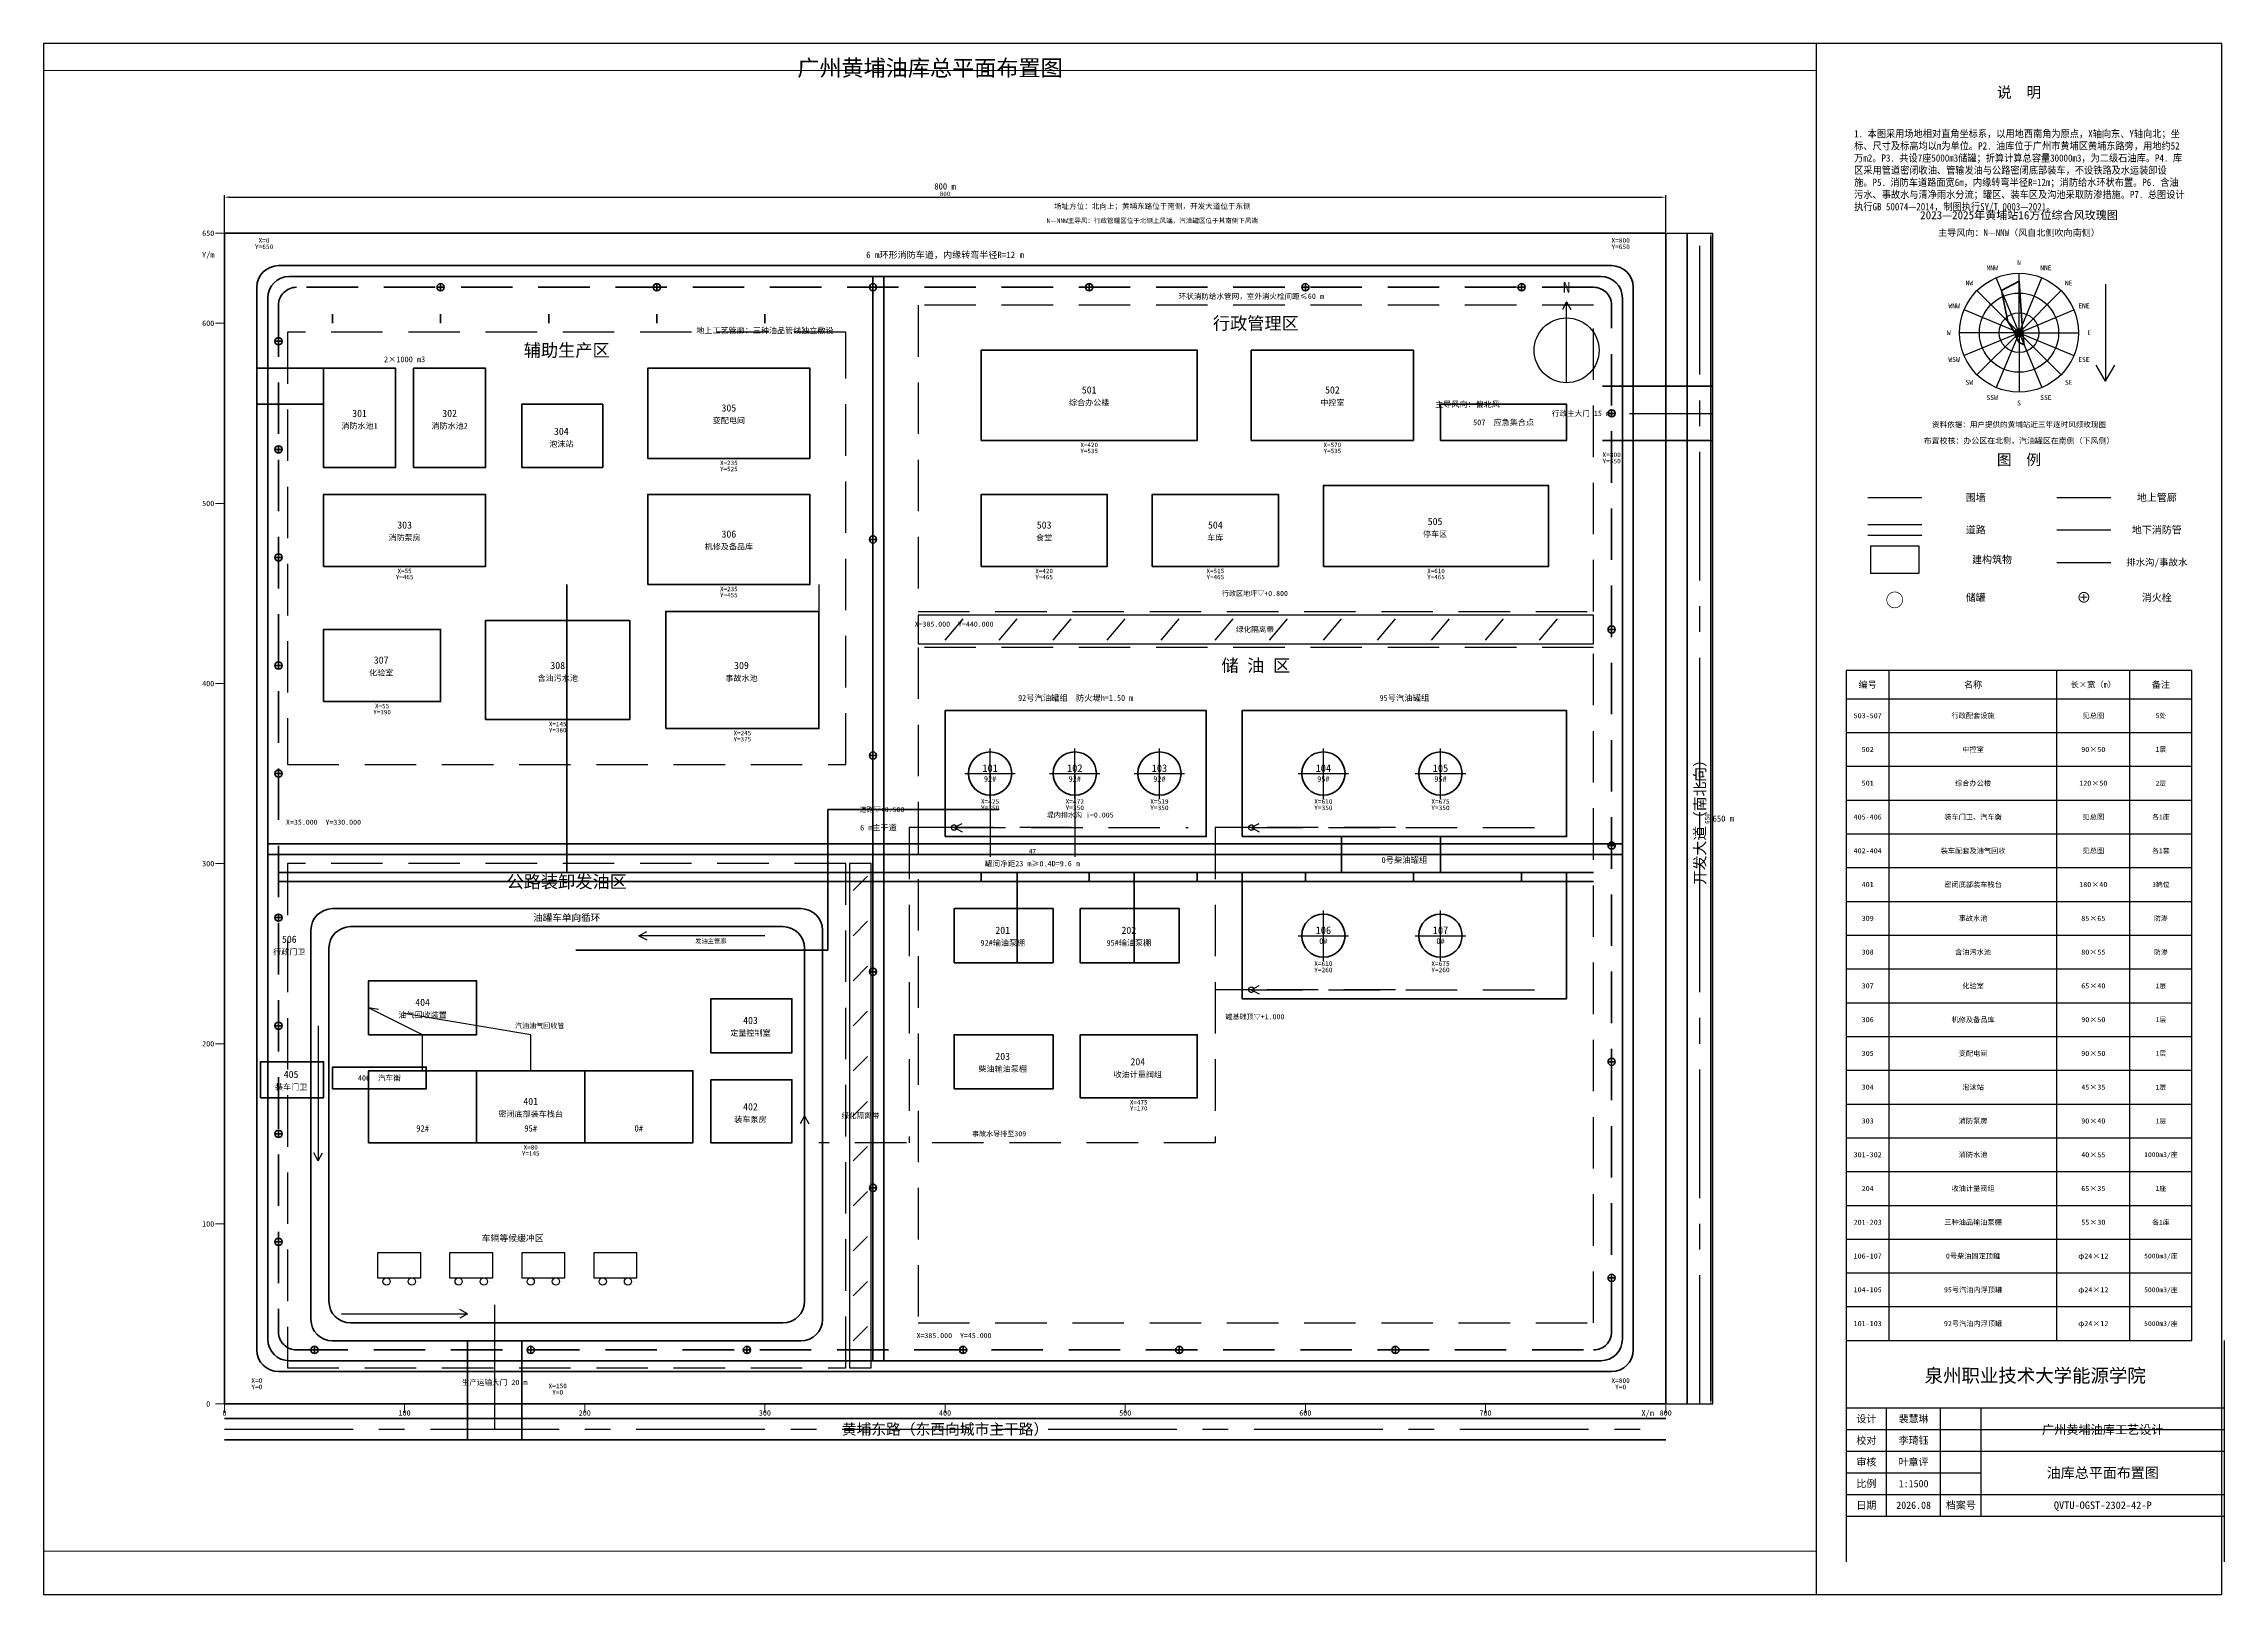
# Paper-space layout '总平面图' of a CAD drawing. Header units: millimetres. Extents: x 25 to 832, y 10 to 584.
# The model-space entities are those that its viewports show. They can reach past a viewport. Long polylines and large blocks are cut down to what shows.
import ezdxf
from ezdxf.enums import TextEntityAlignment as Align

# ---------------------------------------------------------------- set-up
doc = ezdxf.new("R2010")
doc.units = ezdxf.units.MM
doc.linetypes.add('CENTER', pattern=[50.8, 31.75, -6.35, 6.35, -6.35])
doc.linetypes.add('DASHED', pattern=[19.05, 12.7, -6.35])
for name, color, linetype, lineweight in [('01-用地红线', 7, 'Continuous', 70), ('02-围墙', 7, 'Continuous', 50), ('03-道路', 7, 'Continuous', 35), ('04-防火堤', 7, 'Continuous', 50), ('05-储罐', 7, 'Continuous', 50), ('06-建构筑物', 7, 'Continuous', 35), ('07-工艺管廊', 7, 'Continuous', 35), ('08-消防管网', 7, 'DASHED', 35), ('09-排水沟', 7, 'DASHED', 25), ('10-文字', 7, 'Continuous', 25), ('11-尺寸', 7, 'Continuous', 25), ('12-箭头', 7, 'Continuous', 25), ('12-风向图', 7, 'Continuous', 25), ('13-中心线', 7, 'CENTER', 25), ('14-分区界线', 7, 'DASHED', 25), ('15-消防设施', 7, 'Continuous', 35), ('16-绿化', 7, 'Continuous', 25), ('17-车辆', 7, 'Continuous', 25), ('18-油气管', 7, 'CENTER', 25), ('20-坐标标注', 7, 'Continuous', 18)]:
    doc.layers.add(name, color=color, linetype=linetype, lineweight=lineweight)
doc.styles.add('QVTU-宋体', font='', dxfattribs={"width": 0.9})
doc.styles.add('QVTU-黑体', font='simhei.ttf', dxfattribs={"width": 0.95})
doc.styles.get("Standard").update_dxf_attribs({"font": ''})
doc.styles.get('QVTU-宋体').set_extended_font_data('SimSun')
doc.styles.get('Standard').set_extended_font_data('SimSun')
doc.dimstyles.new('ISO-25', dxfattribs={"dimtxt": 2.5, "dimasz": 2.5, "dimexe": 1.25, "dimexo": 0.625, "dimtad": 1, "dimtxsty": 'Standard', "dimcen": 2.5, "dimadec": 0, "dimazin": 0, "dimtfac": 1, "dimtmove": 0, "dimatfit": 3, "dimfxl": 1, "dimarcsym": 0})

# ---------------------------------------------------------------- blocks, each defined once
blk = doc.blocks.new('*D1')
at = {"layer": '11-尺寸', "color": 0, "lineweight": -2, "transparency": 16777216}
for p, q in [((0, 650.6), (0, 671.2)), ((2.5, 670), (797.5, 670)), ((800, 650.6), (800, 671.2))]:
    blk.add_line(p, q, dxfattribs=at)
at = {"layer": '11-尺寸', "color": 0, "transparency": 16777216}
for points in [[(2.5, 670.4), (2.5, 669.6), (0, 670)], [(797.5, 670.4), (797.5, 669.6), (800, 670)]]:
    blk.add_solid(points, dxfattribs=at)
at = {"layer": 'Defpoints', "color": 0, "transparency": 16777216}
for p in [(800, 670), (0, 650), (800, 650)]:
    blk.add_point(p, dxfattribs=at)
at = {"layer": '11-尺寸', "color": 0, "transparency": 16777216, "insert": (400, 671.9), "char_height": 2.5, "attachment_point": 5}
blk.add_mtext('800', dxfattribs=at)
blk = doc.blocks.new('*D2')
at = {"layer": '11-尺寸', "color": 0, "lineweight": -2, "transparency": 16777216}
for p, q in [((800.6, 650), (826.2, 650)), ((825, 2.5), (825, 647.5)), ((800.6, 0), (826.2, 0))]:
    blk.add_line(p, q, dxfattribs=at)
at = {"layer": '11-尺寸', "color": 0, "transparency": 16777216}
for points in [[(824.6, 647.5), (825.4, 647.5), (825, 650)], [(824.6, 2.5), (825.4, 2.5), (825, 0)]]:
    blk.add_solid(points, dxfattribs=at)
at = {"layer": 'Defpoints', "color": 0, "transparency": 16777216}
for p in [(800, 650), (825, 650), (800, 0)]:
    blk.add_point(p, dxfattribs=at)
at = {"layer": '11-尺寸', "color": 0, "transparency": 16777216, "insert": (823.1, 325), "char_height": 2.5, "attachment_point": 5, "rotation": 90}
blk.add_mtext('650', dxfattribs=at)
blk = doc.blocks.new('*D3')
at = {"layer": '11-尺寸', "color": 0, "lineweight": -2, "transparency": 16777216}
for p, q in [((425, 349.4), (425, 303.8)), ((472, 349.4), (472, 303.8)), ((427.5, 305), (469.5, 305))]:
    blk.add_line(p, q, dxfattribs=at)
at = {"layer": '11-尺寸', "color": 0, "transparency": 16777216}
for points in [[(427.5, 305.4), (427.5, 304.6), (425, 305)], [(469.5, 305.4), (469.5, 304.6), (472, 305)]]:
    blk.add_solid(points, dxfattribs=at)
at = {"layer": 'Defpoints', "color": 0, "transparency": 16777216}
for p in [(425, 350), (472, 350), (472, 305)]:
    blk.add_point(p, dxfattribs=at)
at = {"layer": '11-尺寸', "color": 0, "transparency": 16777216, "insert": (448.5, 306.9), "char_height": 2.5, "attachment_point": 5}
blk.add_mtext('47', dxfattribs=at)

msp = doc.modelspace()

# ---------------------------------------------------------------- linework, layer by layer
at = {"layer": '01-用地红线'}
msp.add_lwpolyline([(0, 0), (800, 0), (800, 650), (0, 650)], close=True, dxfattribs=at)
at = {"layer": '02-围墙'}
for p, q in [((800, 650), (0, 650)), ((0, 650), (0, 565)), ((800, 0), (800, 650)), ((0, 550), (0, 495)), ((0, 475), (0, 0)), ((0, 0), (800, 0))]:
    msp.add_line(p, q, dxfattribs=at)
at = {"layer": '03-道路'}
for p, q in [((812, 0), (812, 650)), ((826, 0), (826, 650)), ((360, 24), (360, 626)), ((366, 24), (366, 626)), ((765, 565), (826, 565)), ((765, 535), (826, 535)), ((24, 311), (776, 311)), ((24, 305), (776, 305)), ((135, -20), (135, 35)), ((165, -20), (165, 35)), ((0, -8), (800, -8)), ((0, -20), (800, -20))]:
    msp.add_line(p, q, dxfattribs=at)
for points in [[(18, 30, 0.41421356), (30, 18), (770, 18, 0.41421356), (782, 30), (782, 620, 0.41421356), (770, 632), (30, 632, 0.41421356), (18, 620)], [(24, 36, 0.41421356), (36, 24), (764, 24, 0.41421356), (776, 36), (776, 614, 0.41421356), (764, 626), (36, 626, 0.41421356), (24, 614)], [(48, 47, 0.41421356), (60, 35), (320, 35, 0.41421356), (332, 47), (332, 263, 0.41421356), (320, 275), (60, 275, 0.41421356), (48, 263)], [(58, 57, 0.41421356), (70, 45), (310, 45, 0.41421356), (322, 57), (322, 253, 0.41421356), (310, 265), (70, 265, 0.41421356), (58, 253)]]:
    msp.add_lwpolyline(points, format="xyb", close=True, dxfattribs=at)
at = {"layer": '04-防火堤'}
for points in [[(400, 315), (545, 315), (545, 385), (400, 385)], [(565, 315), (745, 315), (745, 385), (565, 385)], [(565, 225), (745, 225), (745, 295), (565, 295)]]:
    msp.add_lwpolyline(points, close=True, dxfattribs=at)
at = {"layer": '05-储罐'}
for centre in [(425, 350), (472, 350), (519, 350), (610, 350), (675, 350), (610, 260), (675, 260)]:
    msp.add_circle(centre, 12, dxfattribs=at)
at = {"layer": '06-建构筑物'}
for p, q in [((140, 145), (140, 185)), ((200, 145), (200, 185))]:
    msp.add_line(p, q, dxfattribs=at)
for points in [[(420, 535), (540, 535), (540, 585), (420, 585)], [(570, 535), (660, 535), (660, 585), (570, 585)], [(18, 555), (55, 555), (55, 575), (18, 575)], [(55, 520), (95, 520), (95, 575), (55, 575)], [(105, 520), (145, 520), (145, 575), (105, 575)], [(235, 525), (325, 525), (325, 575), (235, 575)], [(165, 520), (210, 520), (210, 555), (165, 555)], [(675, 535), (745, 535), (745, 555), (675, 555)], [(610, 465), (735, 465), (735, 510), (610, 510)], [(55, 465), (145, 465), (145, 505), (55, 505)], [(235, 455), (325, 455), (325, 505), (235, 505)], [(420, 465), (490, 465), (490, 505), (420, 505)], [(515, 465), (585, 465), (585, 505), (515, 505)], [(245, 375), (330, 375), (330, 440), (245, 440)], [(55, 390), (120, 390), (120, 430), (55, 430)], [(145, 380), (225, 380), (225, 435), (145, 435)], [(405, 245), (460, 245), (460, 275), (405, 275)], [(475, 245), (530, 245), (530, 275), (475, 275)], [(80, 205), (140, 205), (140, 235), (80, 235)], [(270, 195), (315, 195), (315, 225), (270, 225)], [(405, 175), (460, 175), (460, 205), (405, 205)], [(475, 170), (540, 170), (540, 205), (475, 205)], [(20, 170), (55, 170), (55, 190), (20, 190)], [(60, 175), (112, 175), (112, 187), (60, 187)], [(80, 145), (260, 145), (260, 185), (80, 185)], [(270, 145), (315, 145), (315, 180), (270, 180)]]:
    msp.add_lwpolyline(points, close=True, dxfattribs=at)
at = {"layer": '07-工艺管廊'}
for p, q in [((60, 600), (60, 605)), ((120, 600), (120, 605)), ((180, 600), (180, 605)), ((240, 600), (240, 605)), ((300, 600), (300, 605)), ((190, 295), (190, 455)), ((335, 252), (335, 330)), ((335, 330), (430, 330)), ((620, 295), (620, 315)), ((675, 295), (675, 315)), ((30, 295), (760, 295)), ((420, 290), (420, 295)), ((440, 295), (440, 245)), ((480, 290), (480, 295)), ((505, 295), (505, 245)), ((540, 290), (540, 295)), ((600, 290), (600, 295)), ((660, 290), (660, 295)), ((720, 290), (720, 295)), ((30, 290), (760, 290)), ((195, 252), (335, 252))]:
    msp.add_line(p, q, dxfattribs=at)
at = {"layer": '08-消防管网'}
for p, q in [((360, 40), (360, 610)), ((40, 305), (760, 305))]:
    msp.add_line(p, q, dxfattribs=at)
msp.add_lwpolyline([(30, 40, 0.41421356), (40, 30), (760, 30, 0.41421356), (770, 40), (770, 610, 0.41421356), (760, 620), (40, 620, 0.41421356), (30, 610)], format="xyb", close=True, dxfattribs=at)
at = {"layer": '09-排水沟'}
for p, q in [((330, 455), (330, 405)), ((405, 320), (380, 320)), ((380, 320), (380, 145)), ((405, 320), (409.408, 322.36)), ((405, 320), (535, 320)), ((470, 320), (405, 320)), ((405, 320), (409.408, 317.64)), ((570, 320), (550, 320)), ((550, 320), (550, 145)), ((570, 320), (574.408, 322.36)), ((570, 320), (735, 320)), ((650, 320), (570, 320)), ((570, 320), (574.408, 317.64)), ((570, 230), (550, 230)), ((570, 230), (574.408, 232.36)), ((570, 230), (735, 230)), ((650, 230), (570, 230)), ((570, 230), (574.408, 227.64)), ((550, 145), (330, 145))]:
    msp.add_line(p, q, dxfattribs=at)
for centre in [(405, 320), (570, 320), (570, 230)]:
    msp.add_circle(centre, 1.5, dxfattribs=at)
at = {"layer": '12-箭头'}
for p, q in [((745, 612), (742.64, 607.592)), ((745, 567), (745, 612)), ((745, 612), (747.36, 607.592)), ((230, 260), (234.408, 262.36)), ((300, 260), (230, 260)), ((230, 260), (234.408, 257.64)), ((52, 210), (52, 135)), ((322, 160), (319.64, 155.592)), ((322, 90), (322, 160)), ((322, 160), (324.36, 155.592)), ((52, 135), (49.64, 139.408)), ((52, 135), (54.36, 139.408)), ((65, 50), (135, 50)), ((135, 50), (130.592, 52.36)), ((135, 50), (130.592, 47.64))]:
    msp.add_line(p, q, dxfattribs=at)
msp.add_circle((745, 585), 18, dxfattribs=at)
at = {"layer": '13-中心线'}
for p, q in [((819, 0), (819, 650)), ((780, 550), (826, 550)), ((425, 336), (425, 364)), ((472, 336), (472, 364)), ((519, 336), (519, 364)), ((610, 336), (610, 364)), ((675, 336), (675, 364)), ((411, 350), (439, 350)), ((458, 350), (486, 350)), ((505, 350), (533, 350)), ((596, 350), (624, 350)), ((661, 350), (689, 350)), ((610, 246), (610, 274)), ((675, 246), (675, 274)), ((596, 260), (624, 260)), ((661, 260), (689, 260)), ((150, -14), (150, 55)), ((0, -14), (800, -14))]:
    msp.add_line(p, q, dxfattribs=at)
at = {"layer": '14-分区界线'}
for points in [[(385, 440), (760, 440), (760, 610), (385, 610)], [(35, 355), (345, 355), (345, 595), (35, 595)], [(385, 45), (760, 45), (760, 420), (385, 420)], [(35, 20), (345, 20), (345, 300), (35, 300)]]:
    msp.add_lwpolyline(points, close=True, dxfattribs=at)
at = {"layer": '15-消防设施'}
for p, q in [((118, 620), (122, 620)), ((120, 618), (120, 622)), ((238, 620), (242, 620)), ((240, 618), (240, 622)), ((358, 620), (362, 620)), ((360, 618), (360, 622)), ((478, 620), (482, 620)), ((480, 618), (480, 622)), ((598, 620), (602, 620)), ((600, 618), (600, 622)), ((718, 620), (722, 620)), ((720, 618), (720, 622)), ((28, 590), (32, 590)), ((30, 588), (30, 592)), ((768, 550), (772, 550)), ((770, 548), (770, 552)), ((28, 530), (32, 530)), ((30, 528), (30, 532)), ((358, 480), (362, 480)), ((360, 478), (360, 482)), ((28, 470), (32, 470)), ((30, 468), (30, 472)), ((768, 430), (772, 430)), ((770, 428), (770, 432)), ((30, 408), (30, 412)), ((28, 410), (32, 410)), ((30, 348), (30, 352)), ((358, 360), (362, 360)), ((360, 358), (360, 362)), ((28, 350), (32, 350)), ((768, 310), (772, 310)), ((770, 308), (770, 312)), ((28, 270), (32, 270)), ((30, 268), (30, 272)), ((358, 240), (362, 240)), ((360, 238), (360, 242)), ((28, 210), (32, 210)), ((30, 208), (30, 212)), ((768, 190), (772, 190)), ((770, 188), (770, 192)), ((28, 150), (32, 150)), ((30, 148), (30, 152)), ((360, 118), (360, 122)), ((358, 120), (362, 120)), ((28, 90), (32, 90)), ((30, 88), (30, 92)), ((768, 70), (772, 70)), ((770, 68), (770, 72)), ((48, 30), (52, 30)), ((50, 28), (50, 32)), ((168, 30), (172, 30)), ((170, 28), (170, 32)), ((288, 30), (292, 30)), ((290, 28), (290, 32)), ((408, 30), (412, 30)), ((410, 28), (410, 32)), ((528, 30), (532, 30)), ((530, 28), (530, 32)), ((648, 30), (652, 30)), ((650, 28), (650, 32))]:
    msp.add_line(p, q, dxfattribs=at)
for centre in [(120, 620), (240, 620), (360, 620), (480, 620), (600, 620), (720, 620), (30, 590), (770, 550), (30, 530), (360, 480), (30, 470), (770, 430), (30, 410), (30, 350), (360, 360), (770, 310), (30, 270), (360, 240), (30, 210), (770, 190), (30, 150), (360, 120), (30, 90), (770, 70), (50, 30), (170, 30), (290, 30), (410, 30), (530, 30), (650, 30)]:
    msp.add_circle(centre, 2, dxfattribs=at)
at = {"layer": '16-绿化'}
for p, q in [((400, 424), (410, 436)), ((430, 424), (440, 436)), ((460, 424), (470, 436)), ((490, 424), (500, 436)), ((520, 424), (530, 436)), ((550, 424), (560, 436)), ((580, 424), (590, 436)), ((610, 424), (620, 436)), ((640, 424), (650, 436)), ((670, 424), (680, 436)), ((700, 424), (710, 436)), ((730, 424), (740, 436)), ((349, 285), (357, 293)), ((349, 260), (357, 268)), ((349, 235), (357, 243)), ((349, 210), (357, 218)), ((349, 185), (357, 193)), ((349, 160), (357, 168)), ((349, 135), (357, 143)), ((349, 110), (357, 118)), ((349, 85), (357, 93)), ((349, 60), (357, 68)), ((349, 35), (357, 43))]:
    msp.add_line(p, q, dxfattribs=at)
for points in [[(385, 422), (760, 422), (760, 438), (385, 438)], [(347, 20), (359, 20), (359, 300), (347, 300)]]:
    msp.add_lwpolyline(points, close=True, dxfattribs=at)
at = {"layer": '17-车辆'}
for points in [[(85, 70), (109, 70), (109, 84), (85, 84)], [(125, 70), (149, 70), (149, 84), (125, 84)], [(165, 70), (189, 70), (189, 84), (165, 84)], [(205, 70), (229, 70), (229, 84), (205, 84)]]:
    msp.add_lwpolyline(points, close=True, dxfattribs=at)
for centre in [(90, 68), (104, 68), (130, 68), (144, 68), (170, 68), (184, 68), (210, 68), (224, 68)]:
    msp.add_circle(centre, 2, dxfattribs=at)
at = {"layer": '18-油气管'}
for p, q in [((110, 205), (80, 220)), ((170, 205), (80, 220)), ((110, 185), (110, 205)), ((170, 185), (170, 205))]:
    msp.add_line(p, q, dxfattribs=at)
at = {"layer": '20-坐标标注'}
for p, q in [((0, 650), (-5, 650)), ((0, 600), (-5, 600)), ((0, 500), (-5, 500)), ((0, 400), (-5, 400)), ((0, 300), (-5, 300)), ((0, 200), (-5, 200)), ((0, 100), (-5, 100)), ((0, 0), (-5, 0)), ((0, 0), (0, -5)), ((100, 0), (100, -5)), ((200, 0), (200, -5)), ((300, 0), (300, -5)), ((400, 0), (400, -5)), ((500, 0), (500, -5)), ((600, 0), (600, -5)), ((700, 0), (700, -5)), ((800, 0), (800, -5))]:
    msp.add_line(p, q, dxfattribs=at)

# ---------------------------------------------------------------- texts
at = {"layer": '10-文字'}
for s, height, style, p in [('800 m', 3.5, 'QVTU-宋体', (400, 676)), ('场址方位：北向上；黄埔东路位于南侧，开发大道位于东侧', 3, 'QVTU-宋体', (515, 665)), ('N—NNW主导风：行政管理区位于北侧上风端，汽油罐区位于其南侧下风端', 2.6, 'QVTU-宋体', (515, 657)), ('6 m环形消防车道，内缘转弯半径R=12 m', 3.6, 'QVTU-宋体', (400, 638)), ('N', 6, 'QVTU-宋体', (745, 620)), ('环状消防给水管网，室外消火栓间距≤60 m', 3, 'QVTU-宋体', (570, 615)), ('地上工艺管廊：三种油品管线独立敷设', 3.2, 'QVTU-宋体', (300, 596)), ('行政管理区', 7, 'QVTU-黑体', (572.5, 600)), ('2×1000 m3', 3.2, 'QVTU-宋体', (100, 580)), ('辅助生产区', 7, 'QVTU-黑体', (190, 585)), ('综合办公楼', 3.2, 'QVTU-宋体', (480, 556)), ('501', 4, 'QVTU-宋体', (480, 563)), ('中控室', 3.2, 'QVTU-宋体', (615, 556)), ('502', 4, 'QVTU-宋体', (615, 563)), ('主导风向：偏北风', 3.2, 'QVTU-宋体', (690, 555)), ('消防水池1', 3.2, 'QVTU-宋体', (75, 543)), ('301', 4, 'QVTU-宋体', (75, 550)), ('消防水池2', 3.2, 'QVTU-宋体', (125, 543)), ('302', 4, 'QVTU-宋体', (125, 550)), ('变配电间', 3.2, 'QVTU-宋体', (280, 546)), ('305', 4, 'QVTU-宋体', (280, 553)), ('507  应急集合点', 3.2, 'QVTU-宋体', (710, 545)), ('行政主大门 15 m', 3, 'QVTU-宋体', (753, 550)), ('泡沫站', 3.2, 'QVTU-宋体', (187, 533)), ('304', 4, 'QVTU-宋体', (187, 540)), ('303', 4, 'QVTU-宋体', (100, 488)), ('306', 4, 'QVTU-宋体', (280, 483)), ('503', 4, 'QVTU-宋体', (455, 488)), ('504', 4, 'QVTU-宋体', (550, 488)), ('停车区', 3.2, 'QVTU-黑体', (672, 483)), ('505', 4, 'QVTU-宋体', (672, 490)), ('消防泵房', 3.2, 'QVTU-宋体', (100, 481)), ('机修及备品库', 3.2, 'QVTU-宋体', (280, 476)), ('食堂', 3.2, 'QVTU-宋体', (455, 481)), ('车库', 3.2, 'QVTU-宋体', (550, 481)), ('行政区地坪▽+0.800', 2.8, 'QVTU-宋体', (572, 450)), ('X=385.000  Y=440.000', 2.8, 'QVTU-宋体', (405, 433)), ('绿化隔离带', 3, 'QVTU-宋体', (572, 430)), ('307', 4, 'QVTU-宋体', (87, 413)), ('308', 4, 'QVTU-宋体', (185, 410)), ('309', 4, 'QVTU-宋体', (287, 410)), ('储 油 区', 7, 'QVTU-黑体', (572.5, 410)), ('化验室', 3.2, 'QVTU-宋体', (87, 406)), ('含油污水池', 3.2, 'QVTU-宋体', (185, 403)), ('事故水池', 3.2, 'QVTU-宋体', (287, 403)), ('92号汽油罐组  防火堤h=1.50 m', 3.3, 'QVTU-宋体', (472.5, 392)), ('95号汽油罐组', 3.3, 'QVTU-宋体', (655, 392)), ('101', 4.2, 'QVTU-宋体', (425, 353)), ('102', 4.2, 'QVTU-宋体', (472, 353)), ('103', 4.2, 'QVTU-宋体', (519, 353)), ('104', 4.2, 'QVTU-宋体', (610, 353)), ('105', 4.2, 'QVTU-宋体', (675, 353)), ('92#', 3.2, 'QVTU-宋体', (425, 347)), ('92#', 3.2, 'QVTU-宋体', (472, 347)), ('92#', 3.2, 'QVTU-宋体', (519, 347)), ('95#', 3.2, 'QVTU-宋体', (610, 347)), ('95#', 3.2, 'QVTU-宋体', (675, 347)), ('道路▽+0.500', 2.8, 'QVTU-宋体', (365, 330)), ('堤内排水沟 i=0.005', 2.8, 'QVTU-宋体', (475, 327)), ('X=35.000  Y=330.000', 2.8, 'QVTU-宋体', (55, 323)), ('6 m主干道', 3.2, 'QVTU-宋体', (363, 320)), ('650 m', 3.5, 'QVTU-宋体', (832, 325)), ('0号柴油罐组', 3.3, 'QVTU-宋体', (655, 302)), ('公路装卸发油区', 7, 'QVTU-黑体', (190, 290)), ('罐间净距23 m≥0.4D=9.6 m', 3, 'QVTU-宋体', (448.5, 300)), ('油罐车单向循环', 3.8, 'QVTU-宋体', (190, 270)), ('506', 4, 'QVTU-宋体', (36, 258)), ('发油主管廊', 2.5, 'QVTU-宋体', (270, 257)), ('92#输油泵棚', 3.2, 'QVTU-宋体', (432, 256)), ('201', 4, 'QVTU-宋体', (432, 263)), ('95#输油泵棚', 3.2, 'QVTU-宋体', (502, 256)), ('202', 4, 'QVTU-宋体', (502, 263)), ('106', 4.2, 'QVTU-宋体', (610, 263)), ('0#', 3.2, 'QVTU-宋体', (610, 257)), ('107', 4.2, 'QVTU-宋体', (675, 263)), ('0#', 3.2, 'QVTU-宋体', (675, 257)), ('行政门卫', 3.2, 'QVTU-宋体', (36, 251)), ('油气回收装置', 3.2, 'QVTU-宋体', (110, 216)), ('404', 4, 'QVTU-宋体', (110, 223)), ('汽油油气回收管', 2.8, 'QVTU-宋体', (175, 210)), ('定量控制室', 3.2, 'QVTU-宋体', (292, 206)), ('403', 4, 'QVTU-宋体', (292, 213)), ('罐基础顶▽+1.000', 2.8, 'QVTU-宋体', (572, 215)), ('203', 4, 'QVTU-宋体', (432, 193)), ('405', 4, 'QVTU-宋体', (37, 183)), ('406  汽车衡', 3, 'QVTU-宋体', (86, 181)), ('柴油输油泵棚', 3.2, 'QVTU-宋体', (432, 186)), ('收油计量阀组', 3.2, 'QVTU-宋体', (507, 183)), ('204', 4, 'QVTU-宋体', (507, 190)), ('装车门卫', 3.2, 'QVTU-宋体', (37, 176)), ('401', 4, 'QVTU-宋体', (170, 168)), ('密闭底部装车栈台', 3.2, 'QVTU-宋体', (170, 161)), ('装车泵房', 3.2, 'QVTU-宋体', (292, 158)), ('402', 4, 'QVTU-宋体', (292, 165)), ('绿化隔离带', 3, 'QVTU-宋体', (353, 160)), ('92#', 3.5, 'QVTU-宋体', (110, 153)), ('95#', 3.5, 'QVTU-宋体', (170, 153)), ('0#', 3.5, 'QVTU-宋体', (230, 153)), ('事故水导排至309', 2.8, 'QVTU-宋体', (430, 150)), ('车辆等候缓冲区', 3.5, 'QVTU-黑体', (160, 92)), ('X=385.000  Y=45.000', 2.8, 'QVTU-宋体', (405, 38)), ('生产运输大门 20 m', 3, 'QVTU-宋体', (150, 12)), ('黄埔东路（东西向城市主干路）', 6, 'QVTU-宋体', (400, -14))]:
    msp.add_text(s, height=height, dxfattribs=dict(at, style=style)).set_placement(p, align=Align.MIDDLE_CENTER)
at = {"layer": '10-文字', "style": 'QVTU-宋体'}
msp.add_text('开发大道（南北向）', height=6, rotation=90, dxfattribs=at).set_placement((819, 325), align=Align.MIDDLE_CENTER)
at = {"layer": '20-坐标标注', "style": 'QVTU-宋体'}
for s, height, p in [('650', 3, (-9, 650)), ('Y=650', 2.6, (22, 642.49)), ('X=0', 2.6, (22, 646)), ('Y=650', 2.6, (775, 642.49)), ('X=800', 2.6, (775, 646)), ('Y/m', 3.2, (-9, 638)), ('600', 3, (-9, 600)), ('X=420', 2.5, (480, 532.5)), ('X=570', 2.5, (615, 532.5)), ('X=235', 2.5, (280, 522.5)), ('Y=535', 2.5, (480, 529.125)), ('Y=535', 2.5, (615, 529.125)), ('Y=550', 2.6, (770, 523.49)), ('X=800', 2.6, (770, 527)), ('Y=525', 2.5, (280, 519.125)), ('500', 3, (-9, 500)), ('Y=465', 2.5, (100, 459.125)), ('X=55', 2.5, (100, 462.5)), ('Y=465', 2.5, (455, 459.125)), ('X=420', 2.5, (455, 462.5)), ('Y=465', 2.5, (550, 459.125)), ('X=515', 2.5, (550, 462.5)), ('Y=465', 2.5, (672.5, 459.125)), ('X=610', 2.5, (672.5, 462.5)), ('Y=455', 2.5, (280, 449.125)), ('X=235', 2.5, (280, 452.5)), ('400', 3, (-9, 400)), ('X=55', 2.5, (87.5, 387.5)), ('Y=390', 2.5, (87.5, 384.125)), ('Y=380', 2.5, (185, 374.125)), ('X=145', 2.5, (185, 377.5)), ('Y=375', 2.5, (287.5, 369.125)), ('X=245', 2.5, (287.5, 372.5)), ('Y=350', 2.6, (425, 330.99)), ('X=425', 2.6, (425, 334.5)), ('Y=350', 2.6, (472, 330.99)), ('X=472', 2.6, (472, 334.5)), ('Y=350', 2.6, (519, 330.99)), ('X=519', 2.6, (519, 334.5)), ('Y=350', 2.6, (610, 330.99)), ('X=610', 2.6, (610, 334.5)), ('Y=350', 2.6, (675, 330.99)), ('X=675', 2.6, (675, 334.5)), ('300', 3, (-9, 300)), ('Y=260', 2.6, (610, 240.99)), ('X=610', 2.6, (610, 244.5)), ('Y=260', 2.6, (675, 240.99)), ('X=675', 2.6, (675, 244.5)), ('200', 3, (-9, 200)), ('Y=170', 2.5, (507.5, 164.125)), ('X=475', 2.5, (507.5, 167.5)), ('Y=145', 2.5, (170, 139.125)), ('X=80', 2.5, (170, 142.5)), ('100', 3, (-9, 100)), ('X=0', 2.6, (18, 13)), ('X=800', 2.6, (775, 13)), ('0', 3, (-9, 0)), ('Y=0', 2.6, (18, 9.49)), ('X=150', 2.6, (185, 10)), ('Y=0', 2.6, (185, 6.49)), ('Y=0', 2.6, (775, 9.49)), ('0', 3, (0, -5)), ('100', 3, (100, -5)), ('200', 3, (200, -5)), ('300', 3, (300, -5)), ('400', 3, (400, -5)), ('500', 3, (500, -5)), ('600', 3, (600, -5)), ('700', 3, (700, -5)), ('X/m', 3.2, (790, -5)), ('800', 3, (800, -5))]:
    msp.add_text(s, height=height, dxfattribs=at).set_placement(p, align=Align.MIDDLE_CENTER)

# ---------------------------------------------------------------- dimensions: what is measured, and where the dimension line sits
at = {"layer": '11-尺寸'}
for p1, p2, distance, picture, middle in [((0, 650), (800, 650), 20, '*D1', (400, 671.875)), ((800, 0), (800, 650), -25, '*D2', (823.125, 325)), ((425, 350), (472, 350), -45, '*D3', (448.5, 306.875))]:
    dim = msp.add_aligned_dim(p1=p1, p2=p2, distance=distance, dimstyle='ISO-25', dxfattribs=at)
    dim.commit()
    dim.dimension.update_dxf_attribs({"geometry": picture, "text_midpoint": middle})

psp = doc.layouts.new('总平面图')

# ---------------------------------------------------------------- linework, layer by layer
at = {"layer": '10-文字'}
for p, q in [((831, 584), (25, 584)), ((25, 584), (25, 10)), ((681, 10), (681, 584)), ((831, 10), (831, 584)), ((700, 416), (720, 416)), ((770, 416), (790, 416)), ((700, 406), (720, 406)), ((770, 404), (790, 404)), ((700, 402), (720, 402)), ((770, 392), (790, 392)), ((820, 352), (692, 352)), ((692, 352), (692, 104)), ((708, 104), (708, 352)), ((770, 104), (770, 352)), ((797, 104), (797, 352)), ((820, 104), (820, 352)), ((692, 329), (820, 329)), ((692, 316.5), (820, 316.5)), ((692, 304), (820, 304)), ((692, 291.5), (820, 291.5)), ((692, 279), (820, 279)), ((692, 266.5), (820, 266.5)), ((692, 254), (820, 254)), ((692, 241.5), (820, 241.5)), ((692, 229), (820, 229)), ((692, 216.5), (820, 216.5)), ((692, 204), (820, 204)), ((692, 191.5), (820, 191.5)), ((692, 179), (820, 179)), ((692, 166.5), (820, 166.5)), ((692, 154), (820, 154)), ((692, 141.5), (820, 141.5)), ((692, 129), (820, 129)), ((692, 116.5), (820, 116.5)), ((692, 104), (820, 104)), ((692, 104), (692, 22)), ((832, 22), (832, 104)), ((692, 79), (832, 79)), ((707, 39), (707, 79)), ((727, 39), (727, 79)), ((742, 39), (742, 79)), ((692, 71), (832, 71)), ((692, 63), (832, 63)), ((692, 55), (742, 55)), ((692, 47), (832, 47)), ((692, 39), (832, 39)), ((25, 10), (831, 10))]:
    psp.add_line(p, q, dxfattribs=at)
at = {"layer": '10-文字', "lineweight": 25}
psp.add_line((692, 341.5), (820, 341.5), dxfattribs=at)
at = {"layer": '10-文字'}
psp.add_lwpolyline([(701, 388), (719, 388), (719, 398), (701, 398)], close=True, dxfattribs=at)
at = {"layer": '12-风向图'}
for p, q in [((756, 477), (740.44, 492.56)), ((756, 477), (747.58, 497.33)), ((756, 477), (756, 499)), ((756, 477), (764.42, 497.33)), ((756, 477), (771.56, 492.56)), ((788, 495), (788, 459)), ((756, 477), (735.67, 485.42)), ((756, 477), (776.33, 485.42)), ((756, 477), (734, 477)), ((756, 477), (735.67, 468.58)), ((756, 477), (740.44, 461.44)), ((756, 477), (747.58, 456.67)), ((756, 477), (778, 477)), ((756, 477), (776.33, 468.58)), ((756, 477), (771.56, 461.44)), ((756, 477), (764.42, 456.67)), ((756, 477), (756, 455)), ((788, 459), (784.5, 465)), ((788, 459), (791.5, 465))]:
    psp.add_line(p, q, dxfattribs=at)
at = {"layer": '12-风向图', "lineweight": 50}
for p, q in [((749.55, 492.58), (756, 496.07)), ((751.85, 481.15), (749.55, 492.58)), ((756, 496.07), (757.12, 479.71)), ((753.97, 477.84), (751.85, 481.15)), ((754.53, 477), (753.97, 477.84)), ((754.64, 476.44), (754.53, 477)), ((754.7, 475.7), (754.64, 476.44)), ((757.12, 479.71), (757.3, 478.3)), ((757.3, 478.3), (757.36, 477.56)), ((757.36, 477.56), (757.47, 477)), ((757.47, 477), (757.36, 476.44)), ((757.36, 476.44), (757.56, 475.44)), ((755.16, 474.97), (754.7, 475.7)), ((756, 473.33), (755.16, 474.97)), ((757.88, 472.46), (756, 473.33)), ((757.56, 475.44), (757.88, 472.46))]:
    psp.add_line(p, q, dxfattribs=at)
at = {"layer": '12-风向图'}
for radius in [22, 14.67, 7.33, 1.5]:
    psp.add_circle((756, 477), radius, dxfattribs=at)

# ---------------------------------------------------------------- texts
at = {"layer": '10-文字'}
for s, height, style, p in [('广州黄埔油库总平面布置图', 6, 'QVTU-黑体', (353, 575)), ('说  明', 4, 'QVTU-黑体', (756, 566)), ('图  例', 4, 'QVTU-黑体', (756, 430)), ('围墙', 2.7, 'QVTU-宋体', (740, 416)), ('地上管廊', 2.7, 'QVTU-宋体', (807, 416)), ('道路', 2.7, 'QVTU-宋体', (740, 404)), ('地下消防管', 2.7, 'QVTU-宋体', (807, 404)), ('建构筑物', 2.7, 'QVTU-宋体', (746, 393)), ('排水沟/事故水', 2.5, 'QVTU-宋体', (807, 392)), ('○', 5, 'QVTU-宋体', (710, 378)), ('储罐', 2.7, 'QVTU-宋体', (740, 379)), ('⊕', 4, 'QVTU-宋体', (780, 379)), ('消火栓', 2.7, 'QVTU-宋体', (807, 379)), ('编号', 2.4, 'QVTU-黑体', (700, 346.75)), ('名称', 2.4, 'QVTU-黑体', (739, 346.75)), ('长×宽（m）', 2.2, 'QVTU-黑体', (783.5, 346.75)), ('备注', 2.4, 'QVTU-黑体', (808.5, 346.75)), ('503-507', 1.9, 'QVTU-宋体', (700, 335.25)), ('行政配套设施', 1.9, 'QVTU-宋体', (739, 335.25)), ('见总图', 1.9, 'QVTU-宋体', (783.5, 335.25)), ('5处', 1.8, 'QVTU-宋体', (808.5, 335.25)), ('502', 1.9, 'QVTU-宋体', (700, 322.75)), ('中控室', 1.9, 'QVTU-宋体', (739, 322.75)), ('90×50', 1.9, 'QVTU-宋体', (783.5, 322.75)), ('1层', 1.8, 'QVTU-宋体', (808.5, 322.75)), ('501', 1.9, 'QVTU-宋体', (700, 310.25)), ('综合办公楼', 1.9, 'QVTU-宋体', (739, 310.25)), ('120×50', 1.9, 'QVTU-宋体', (783.5, 310.25)), ('2层', 1.8, 'QVTU-宋体', (808.5, 310.25)), ('405-406', 1.9, 'QVTU-宋体', (700, 297.75)), ('装车门卫、汽车衡', 1.9, 'QVTU-宋体', (739, 297.75)), ('见总图', 1.9, 'QVTU-宋体', (783.5, 297.75)), ('各1座', 1.8, 'QVTU-宋体', (808.5, 297.75)), ('402-404', 1.9, 'QVTU-宋体', (700, 285.25)), ('装车配套及油气回收', 1.9, 'QVTU-宋体', (739, 285.25)), ('见总图', 1.9, 'QVTU-宋体', (783.5, 285.25)), ('各1套', 1.8, 'QVTU-宋体', (808.5, 285.25)), ('401', 1.9, 'QVTU-宋体', (700, 272.75)), ('密闭底部装车栈台', 1.9, 'QVTU-宋体', (739, 272.75)), ('180×40', 1.9, 'QVTU-宋体', (783.5, 272.75)), ('3鹤位', 1.8, 'QVTU-宋体', (808.5, 272.75)), ('309', 1.9, 'QVTU-宋体', (700, 260.25)), ('事故水池', 1.9, 'QVTU-宋体', (739, 260.25)), ('85×65', 1.9, 'QVTU-宋体', (783.5, 260.25)), ('防渗', 1.8, 'QVTU-宋体', (808.5, 260.25)), ('308', 1.9, 'QVTU-宋体', (700, 247.75)), ('含油污水池', 1.9, 'QVTU-宋体', (739, 247.75)), ('80×55', 1.9, 'QVTU-宋体', (783.5, 247.75)), ('防渗', 1.8, 'QVTU-宋体', (808.5, 247.75)), ('307', 1.9, 'QVTU-宋体', (700, 235.25)), ('化验室', 1.9, 'QVTU-宋体', (739, 235.25)), ('65×40', 1.9, 'QVTU-宋体', (783.5, 235.25)), ('1层', 1.8, 'QVTU-宋体', (808.5, 235.25)), ('306', 1.9, 'QVTU-宋体', (700, 222.75)), ('机修及备品库', 1.9, 'QVTU-宋体', (739, 222.75)), ('90×50', 1.9, 'QVTU-宋体', (783.5, 222.75)), ('1层', 1.8, 'QVTU-宋体', (808.5, 222.75)), ('305', 1.9, 'QVTU-宋体', (700, 210.25)), ('变配电间', 1.9, 'QVTU-宋体', (739, 210.25)), ('90×50', 1.9, 'QVTU-宋体', (783.5, 210.25)), ('1层', 1.8, 'QVTU-宋体', (808.5, 210.25)), ('304', 1.9, 'QVTU-宋体', (700, 197.75)), ('泡沫站', 1.9, 'QVTU-宋体', (739, 197.75)), ('45×35', 1.9, 'QVTU-宋体', (783.5, 197.75)), ('1层', 1.8, 'QVTU-宋体', (808.5, 197.75)), ('303', 1.9, 'QVTU-宋体', (700, 185.25)), ('消防泵房', 1.9, 'QVTU-宋体', (739, 185.25)), ('90×40', 1.9, 'QVTU-宋体', (783.5, 185.25)), ('1层', 1.8, 'QVTU-宋体', (808.5, 185.25)), ('301-302', 1.9, 'QVTU-宋体', (700, 172.75)), ('消防水池', 1.9, 'QVTU-宋体', (739, 172.75)), ('40×55', 1.9, 'QVTU-宋体', (783.5, 172.75)), ('1000m3/座', 1.8, 'QVTU-宋体', (808.5, 172.75)), ('收油计量阀组', 1.9, 'QVTU-宋体', (739, 160.25)), ('1座', 1.8, 'QVTU-宋体', (808.5, 160.25)), ('204', 1.9, 'QVTU-宋体', (700, 160.25)), ('65×35', 1.9, 'QVTU-宋体', (783.5, 160.25)), ('201-203', 1.9, 'QVTU-宋体', (700, 147.75)), ('三种油品输油泵棚', 1.9, 'QVTU-宋体', (739, 147.75)), ('55×30', 1.9, 'QVTU-宋体', (783.5, 147.75)), ('各1座', 1.8, 'QVTU-宋体', (808.5, 147.75)), ('106-107', 1.9, 'QVTU-宋体', (700, 135.25)), ('0号柴油固定顶罐', 1.9, 'QVTU-宋体', (739, 135.25)), ('φ24×12', 1.9, 'QVTU-宋体', (783.5, 135.25)), ('5000m3/座', 1.8, 'QVTU-宋体', (808.5, 135.25)), ('104-105', 1.9, 'QVTU-宋体', (700, 122.75)), ('95号汽油内浮顶罐', 1.9, 'QVTU-宋体', (739, 122.75)), ('φ24×12', 1.9, 'QVTU-宋体', (783.5, 122.75)), ('5000m3/座', 1.8, 'QVTU-宋体', (808.5, 122.75)), ('101-103', 1.9, 'QVTU-宋体', (700, 110.25)), ('92号汽油内浮顶罐', 1.9, 'QVTU-宋体', (739, 110.25)), ('φ24×12', 1.9, 'QVTU-宋体', (783.5, 110.25)), ('5000m3/座', 1.8, 'QVTU-宋体', (808.5, 110.25)), ('泉州职业技术大学能源学院', 5, 'QVTU-黑体', (762, 91)), ('设计', 2.7, 'QVTU-宋体', (699.5, 75)), ('裴慧琳', 2.7, 'QVTU-宋体', (717, 75)), ('广州黄埔油库工艺设计', 3.3, 'QVTU-宋体', (787, 71)), ('校对', 2.7, 'QVTU-宋体', (699.5, 67)), ('李琦钰', 2.7, 'QVTU-宋体', (717, 67)), ('审核', 2.7, 'QVTU-宋体', (699.5, 59)), ('叶章评', 2.7, 'QVTU-宋体', (717, 59)), ('油库总平面布置图', 3.8, 'QVTU-黑体', (787, 55)), ('比例', 2.7, 'QVTU-宋体', (699.5, 51)), ('1:1500', 2.7, 'QVTU-宋体', (717, 51)), ('日期', 2.7, 'QVTU-宋体', (699.5, 43)), ('2026.08', 2.7, 'QVTU-宋体', (717, 43)), ('档案号', 2.7, 'QVTU-宋体', (734.5, 43)), ('QVTU-OGST-2302-42-P', 2.8, 'QVTU-宋体', (787, 43))]:
    psp.add_text(s, height=height, dxfattribs=dict(at, style=style)).set_placement(p, align=Align.MIDDLE_CENTER)
at = {"layer": '10-文字', "insert": (695, 552), "char_height": 2.7, "width": 122, "attachment_point": 1, "style": 'QVTU-宋体'}
psp.add_mtext('1. 本图采用场地相对直角坐标系，以用地西南角为原点，X轴向东、Y轴向北；坐标、尺寸及标高均以m为单位。P2. 油库位于广州市黄埔区黄埔东路旁，用地约52万m2。P3. 共设7座5000m3储罐；折算计算总容量30000m3，为二级石油库。P4. 库区采用管道密闭收油、管输发油与公路密闭底部装车，不设铁路及水运装卸设施。P5. 消防车道路面宽6m，内缘转弯半径R=12m；消防给水环状布置。P6. 含油污水、事故水与清净雨水分流；罐区、装车区及沟池采取防渗措施。P7. 总图设计执行GB 50074—2014，制图执行SY/T 0003—2021。', dxfattribs=at)
at = {"layer": '12-风向图', "style": 'QVTU-宋体'}
for s, height, p in [('2023—2025年黄埔站16方位综合风玫瑰图', 3, (756, 520.5)), ('主导风向：N—NNW（风自北侧吹向南侧）', 2.4, (756, 514)), ('NNW', 1.8, (746.05, 501.02)), ('N', 1.8, (756, 503)), ('NNE', 1.8, (765.95, 501.02)), ('NW', 1.8, (737.62, 495.38)), ('NE', 1.8, (774.38, 495.38)), ('WNW', 1.8, (731.98, 486.95)), ('ENE', 1.8, (780.02, 486.95)), ('W', 1.8, (730, 477)), ('E', 1.8, (782, 477)), ('WSW', 1.8, (731.98, 467.05)), ('ESE', 1.8, (780.02, 467.05)), ('SW', 1.8, (737.62, 458.62)), ('SSW', 1.8, (746.05, 452.98)), ('S', 1.8, (756, 451)), ('SSE', 1.8, (765.95, 452.98)), ('SE', 1.8, (774.38, 458.62)), ('资料依据：用户提供的黄埔站近三年逐时风频玫瑰图', 2, (756, 443)), ('布置校核：办公区在北侧，汽油罐区在南侧（下风侧）', 2.1, (756, 437))]:
    psp.add_text(s, height=height, dxfattribs=at).set_placement(p, align=Align.MIDDLE_CENTER)

# ---------------------------------------------------------------- viewports
at = {"layer": '10-文字', "view_target_point": (390, 325)}
psp.add_viewport(center=(353, 300), size=(656, 548), view_center_point=(1.628, 4.276), view_height=822, dxfattribs=at)

doc.saveas('drawing.dxf')
